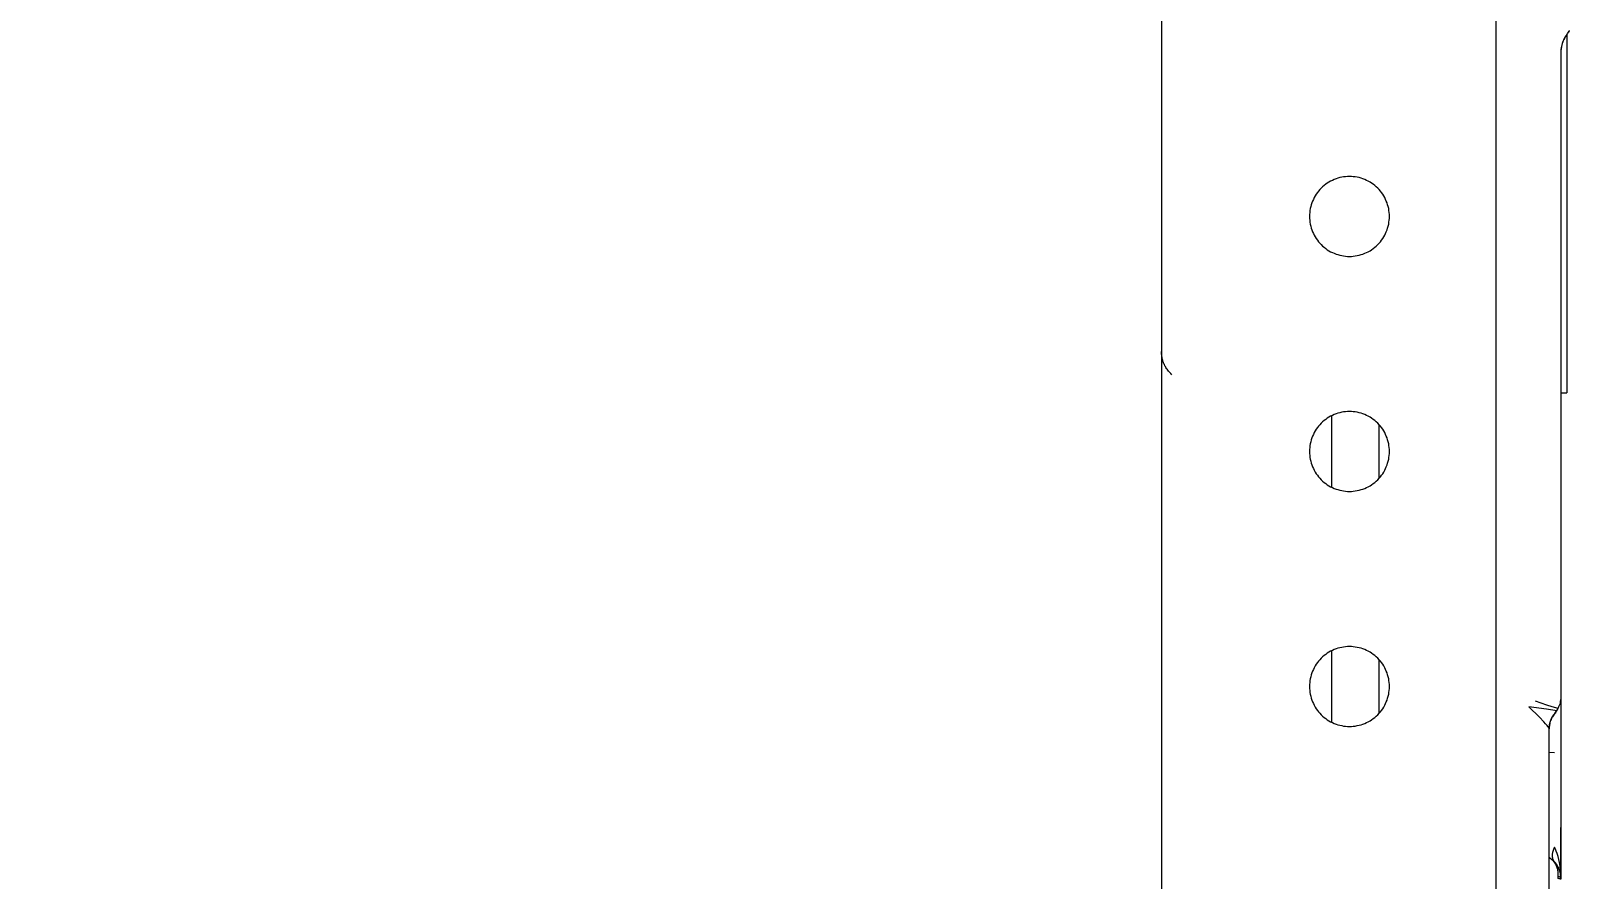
# Model space of a CAD drawing. Header units: millimetres. Extents: x -999 to 4635, y -962 to 3668.
# Drawn here: x 790.2 to 921.2, y 68.6 to 140.8 of the extents above; entities that cross this region are included whole.
import ezdxf

# ---------------------------------------------------------------- set-up
doc = ezdxf.new("R2010")
doc.units = ezdxf.units.MM
doc.layers.add('GORUNEN', color=7, linetype='Continuous', lineweight=9)
doc.layers.add('OLCU', color=4, linetype='Continuous', lineweight=9)
doc.styles.add('PI3D', font='arial.ttf')
doc.dimstyles.new('PF_MM', dxfattribs={"dimtxt": 40, "dimasz": 32, "dimexe": 24, "dimexo": 20, "dimgap": 14, "dimtad": 1, "dimdec": 1, "dimtxsty": 'PI3D', "dimcen": 2.5, "dimclrd": 4, "dimclre": 4, "dimclrt": 3, "dimazin": 3, "dimtfac": 1, "dimtmove": 0, "dimatfit": 3})

msp = doc.modelspace()

# ---------------------------------------------------------------- linework, layer by layer
at = {"layer": 'GORUNEN'}
for points in [[(886.5, 2515), (886.5, 35)], [(915, 35), (915, 329.5)], [(921, 140.46), (920.93, 140.37), (920.89, 140.31), (920.85, 140.25), (920.81, 140.17), (920.76, 140.08), (920.72, 139.99), (920.68, 139.89), (920.64, 139.8), (920.61, 139.7), (920.58, 139.6), (920.56, 139.5), (920.54, 139.4), (920.52, 139.3), (920.51, 139.2), (920.5, 139.1), (920.5, 139.03), (920.5, 138.96)], [(921, 140.46), (920.93, 140.37), (920.87, 140.27), (920.81, 140.16), (920.75, 140.05), (920.7, 139.94), (920.66, 139.83), (920.62, 139.72), (920.58, 139.6), (920.56, 139.48), (920.53, 139.37), (920.52, 139.25), (920.51, 139.13), (920.5, 139.05), (920.5, 138.96)], [(921, 140.46), (920.93, 140.36), (920.86, 140.26), (920.8, 140.15), (920.74, 140.04), (920.69, 139.93), (920.65, 139.81), (920.61, 139.69), (920.58, 139.57), (920.55, 139.45), (920.53, 139.33), (920.51, 139.21), (920.5, 139.08)], [(921, 140.46), (921.05, 140.53), (921.09, 140.6), (921.14, 140.67)], [(921, 140.46), (921, 110)], [(921, 140.46), (921, 140.46)], [(921.21, 140.81), (921.21, 140.81), (921.21, 140.81), (921.21, 140.8), (921.2, 140.79), (921.2, 140.78), (921.19, 140.77), (921.18, 140.74), (921.17, 140.72), (921.14, 140.66)], [(921.21, 140.8), (921.17, 140.71)], [(921.21, 140.79), (921.17, 140.71)], [(921.17, 140.71), (921.19, 140.76)], [(920.5, 138.96), (920.5, 84.22)], [(920.5, 138.96), (920.5, 138.96)], [(920.53, 139.31), (920.52, 139.29)], [(920.54, 139.42), (920.53, 139.33)], [(920.53, 139.32), (920.53, 139.32)], [(920.53, 139.32), (920.53, 139.32)], [(920.53, 139.32), (920.53, 139.32)], [(920.53, 139.32), (920.53, 139.32)], [(920.53, 139.31), (920.53, 139.31)], [(902.5, 128.4), (902.33, 128.4), (902.17, 128.38), (902, 128.36), (901.84, 128.33), (901.68, 128.3), (901.51, 128.25), (901.36, 128.2), (901.2, 128.14), (901.05, 128.07), (900.9, 128), (900.75, 127.92), (900.61, 127.83), (900.48, 127.73), (900.34, 127.63), (900.22, 127.52), (900.1, 127.4), (899.98, 127.28), (899.87, 127.16), (899.77, 127.03), (899.67, 126.89), (899.58, 126.75), (899.5, 126.6), (899.43, 126.45), (899.36, 126.3), (899.3, 126.15), (899.25, 125.99), (899.2, 125.83), (899.17, 125.66), (899.14, 125.5), (899.12, 125.33), (899.11, 125.17), (899.1, 125)], [(905.9, 125), (905.9, 125.17), (905.88, 125.33), (905.86, 125.5), (905.84, 125.66), (905.8, 125.83), (905.75, 125.99), (905.7, 126.15), (905.64, 126.3), (905.57, 126.45), (905.5, 126.6), (905.42, 126.75), (905.33, 126.89), (905.23, 127.03), (905.13, 127.16), (905.02, 127.28), (904.91, 127.4), (904.78, 127.52), (904.66, 127.63), (904.53, 127.73), (904.39, 127.83), (904.25, 127.92), (904.1, 128), (903.95, 128.07), (903.8, 128.14), (903.65, 128.2), (903.49, 128.25), (903.33, 128.3), (903.16, 128.33), (903, 128.36), (902.83, 128.38), (902.67, 128.4), (902.5, 128.4)], [(899.1, 125), (899.11, 124.83), (899.12, 124.67), (899.14, 124.5), (899.17, 124.34), (899.2, 124.17), (899.25, 124.01), (899.3, 123.85), (899.36, 123.7), (899.43, 123.55), (899.5, 123.4), (899.58, 123.25), (899.67, 123.11), (899.77, 122.97), (899.87, 122.84), (899.98, 122.72), (900.1, 122.6), (900.22, 122.48), (900.34, 122.37), (900.48, 122.27), (900.61, 122.17), (900.75, 122.08), (900.9, 122), (901.05, 121.93), (901.2, 121.86), (901.36, 121.8), (901.51, 121.75), (901.68, 121.7), (901.84, 121.67), (902, 121.64), (902.17, 121.62), (902.33, 121.6), (902.5, 121.6)], [(902.5, 121.6), (902.67, 121.6), (902.83, 121.62), (903, 121.64), (903.16, 121.67), (903.33, 121.7), (903.49, 121.75), (903.65, 121.8), (903.8, 121.86), (903.95, 121.93), (904.1, 122), (904.25, 122.08), (904.39, 122.17), (904.53, 122.27), (904.66, 122.37), (904.78, 122.48), (904.91, 122.6), (905.02, 122.72), (905.13, 122.84), (905.23, 122.97), (905.33, 123.11), (905.42, 123.25), (905.5, 123.4), (905.57, 123.55), (905.64, 123.7), (905.7, 123.85), (905.75, 124.01), (905.8, 124.17), (905.84, 124.34), (905.86, 124.5), (905.88, 124.67), (905.9, 124.83), (905.9, 125)], [(887.37, 111.53), (887.28, 111.62), (887.2, 111.71), (887.14, 111.77), (887.09, 111.84), (887.03, 111.91), (886.98, 111.99), (886.93, 112.07), (886.88, 112.14), (886.83, 112.22), (886.79, 112.3), (886.75, 112.39), (886.71, 112.47), (886.68, 112.55), (886.65, 112.64), (886.62, 112.73), (886.59, 112.82), (886.57, 112.9), (886.55, 112.99), (886.54, 113.08), (886.52, 113.17), (886.51, 113.27), (886.51, 113.36), (886.5, 113.44), (886.5, 113.52)], [(920.5, 110), (921, 110)], [(920.5, 110), (920.5, 87)], [(902.5, 108.4), (902.33, 108.4), (902.17, 108.38), (902, 108.36), (901.84, 108.33), (901.68, 108.3), (901.51, 108.25), (901.36, 108.2), (901.2, 108.14), (901.05, 108.07), (900.9, 108), (900.75, 107.92), (900.61, 107.83), (900.48, 107.73), (900.34, 107.63), (900.22, 107.52), (900.1, 107.4), (899.98, 107.28), (899.87, 107.16), (899.77, 107.03), (899.67, 106.89), (899.58, 106.75), (899.5, 106.6), (899.43, 106.45), (899.36, 106.3), (899.3, 106.15), (899.25, 105.99), (899.2, 105.83), (899.17, 105.66), (899.14, 105.5), (899.12, 105.33), (899.11, 105.17), (899.1, 105)], [(901, 101.95), (901, 108.05)], [(905.9, 105), (905.9, 105.17), (905.88, 105.33), (905.86, 105.5), (905.84, 105.66), (905.8, 105.83), (905.75, 105.99), (905.7, 106.15), (905.64, 106.3), (905.57, 106.45), (905.5, 106.6), (905.42, 106.75), (905.33, 106.89), (905.23, 107.03), (905.13, 107.16), (905.02, 107.28), (904.91, 107.4), (904.78, 107.52), (904.66, 107.63), (904.53, 107.73), (904.39, 107.83), (904.25, 107.92), (904.1, 108), (903.95, 108.07), (903.8, 108.14), (903.65, 108.2), (903.49, 108.25), (903.33, 108.3), (903.16, 108.33), (903, 108.36), (902.83, 108.38), (902.67, 108.4), (902.5, 108.4)], [(905, 107.3), (905, 102.7)], [(899.1, 105), (899.11, 104.83), (899.12, 104.67), (899.14, 104.5), (899.17, 104.34), (899.2, 104.17), (899.25, 104.01), (899.3, 103.85), (899.36, 103.7), (899.43, 103.55), (899.5, 103.4), (899.58, 103.25), (899.67, 103.11), (899.77, 102.97), (899.87, 102.84), (899.98, 102.72), (900.1, 102.6), (900.22, 102.48), (900.34, 102.37), (900.48, 102.27), (900.61, 102.17), (900.75, 102.08), (900.9, 102), (901.05, 101.93), (901.2, 101.86), (901.36, 101.8), (901.51, 101.75), (901.68, 101.7), (901.84, 101.67), (902, 101.64), (902.17, 101.62), (902.33, 101.6), (902.5, 101.6)], [(902.5, 101.6), (902.67, 101.6), (902.83, 101.62), (903, 101.64), (903.16, 101.67), (903.33, 101.7), (903.49, 101.75), (903.65, 101.8), (903.8, 101.86), (903.95, 101.93), (904.1, 102), (904.25, 102.08), (904.39, 102.17), (904.53, 102.27), (904.66, 102.37), (904.78, 102.48), (904.91, 102.6), (905.02, 102.72), (905.13, 102.84), (905.23, 102.97), (905.33, 103.11), (905.42, 103.25), (905.5, 103.4), (905.57, 103.55), (905.64, 103.7), (905.7, 103.85), (905.75, 104.01), (905.8, 104.17), (905.84, 104.34), (905.86, 104.5), (905.88, 104.67), (905.9, 104.83), (905.9, 105)], [(920.5, 92.82), (920.5, 84.33)], [(886.5, 89.38), (886.5, 89.38)], [(902.5, 88.4), (902.33, 88.4), (902.17, 88.38), (902, 88.36), (901.84, 88.33), (901.68, 88.3), (901.51, 88.25), (901.36, 88.2), (901.2, 88.14), (901.05, 88.07), (900.9, 88), (900.75, 87.92), (900.61, 87.83), (900.48, 87.73), (900.34, 87.63), (900.22, 87.52), (900.1, 87.4), (899.98, 87.28), (899.87, 87.16), (899.77, 87.03), (899.67, 86.89), (899.58, 86.75), (899.5, 86.6), (899.43, 86.45), (899.36, 86.3), (899.3, 86.15), (899.25, 85.99), (899.2, 85.83), (899.17, 85.66), (899.14, 85.5), (899.12, 85.33), (899.11, 85.17), (899.1, 85)], [(901, 81.95), (901, 88.05)], [(905.9, 85), (905.9, 85.17), (905.88, 85.33), (905.86, 85.5), (905.84, 85.66), (905.8, 85.83), (905.75, 85.99), (905.7, 86.15), (905.64, 86.3), (905.57, 86.45), (905.5, 86.6), (905.42, 86.75), (905.33, 86.89), (905.23, 87.03), (905.13, 87.16), (905.02, 87.28), (904.91, 87.4), (904.78, 87.52), (904.66, 87.63), (904.53, 87.73), (904.39, 87.83), (904.25, 87.92), (904.1, 88), (903.95, 88.07), (903.8, 88.14), (903.65, 88.2), (903.49, 88.25), (903.33, 88.3), (903.16, 88.33), (903, 88.36), (902.83, 88.38), (902.67, 88.4), (902.5, 88.4)], [(905, 87.3), (905, 82.7)], [(899.1, 85), (899.11, 84.83), (899.12, 84.67), (899.14, 84.5), (899.17, 84.34), (899.2, 84.17), (899.25, 84.01), (899.3, 83.85), (899.36, 83.7), (899.43, 83.55), (899.5, 83.4), (899.58, 83.25), (899.67, 83.11), (899.77, 82.97), (899.87, 82.84), (899.98, 82.72), (900.1, 82.6), (900.22, 82.48), (900.34, 82.37), (900.48, 82.27), (900.61, 82.17), (900.75, 82.08), (900.9, 82), (901.05, 81.93), (901.2, 81.86), (901.36, 81.8), (901.51, 81.75), (901.68, 81.7), (901.84, 81.67), (902, 81.64), (902.17, 81.62), (902.33, 81.6), (902.5, 81.6)], [(902.5, 81.6), (902.67, 81.6), (902.83, 81.62), (903, 81.64), (903.16, 81.67), (903.33, 81.7), (903.49, 81.75), (903.65, 81.8), (903.8, 81.86), (903.95, 81.93), (904.1, 82), (904.25, 82.08), (904.39, 82.17), (904.53, 82.27), (904.66, 82.37), (904.78, 82.48), (904.91, 82.6), (905.02, 82.72), (905.13, 82.84), (905.23, 82.97), (905.33, 83.11), (905.42, 83.25), (905.5, 83.4), (905.57, 83.55), (905.64, 83.7), (905.7, 83.85), (905.75, 84.01), (905.8, 84.17), (905.84, 84.34), (905.86, 84.5), (905.88, 84.67), (905.9, 84.83), (905.9, 85)], [(920.5, 84.22), (920.5, 84.1), (920.49, 83.98), (920.47, 83.86), (920.45, 83.74), (920.43, 83.62), (920.4, 83.5), (920.36, 83.39), (920.31, 83.27), (920.28, 83.2), (920.25, 83.14)], [(920.5, 84.34), (920.5, 84.34)], [(920.5, 84.22), (920.5, 79.34)], [(919.5, 81.4), (919.5, 81.4), (919.5, 81.41), (919.5, 81.41), (919.5, 81.41), (919.5, 81.41), (919.5, 81.42), (919.5, 81.42), (919.5, 81.42), (919.5, 81.43), (919.49, 81.43), (919.49, 81.44), (919.49, 81.44), (919.49, 81.45), (919.48, 81.46), (919.47, 81.47), (919.46, 81.49), (919.44, 81.52), (919.42, 81.55), (919.38, 81.61), (919.32, 81.69), (919.19, 81.83), (919.05, 81.99), (918.68, 82.38), (917.78, 83.27)], [(920.15, 82.94), (919.27, 83.07), (917.78, 83.27)], [(920.25, 83.14), (920.16, 83.16), (920.06, 83.18), (919.75, 83.27), (919.3, 83.42), (918.35, 83.74)], [(919.5, 81.4), (919.5, 81.5), (919.51, 81.59), (919.52, 81.68), (919.54, 81.78), (919.56, 81.87), (919.58, 81.97), (919.61, 82.06), (919.65, 82.15), (919.69, 82.24), (919.73, 82.33), (919.78, 82.41), (919.83, 82.5), (919.88, 82.58), (919.94, 82.64), (919.99, 82.71)], [(919.95, 82.65), (919.89, 82.58), (919.84, 82.51), (919.79, 82.43), (919.74, 82.35), (919.7, 82.27), (919.66, 82.18), (919.63, 82.1), (919.6, 82.01), (919.57, 81.92), (919.55, 81.83), (919.53, 81.74), (919.52, 81.65), (919.51, 81.56), (919.5, 81.48), (919.5, 81.4)], [(920.07, 82.82), (920.01, 82.74), (919.98, 82.7), (919.95, 82.65)], [(919.95, 82.65), (919.99, 82.71)], [(919.99, 82.71), (920.05, 82.79), (920.1, 82.86), (920.15, 82.94)], [(920.15, 82.94), (920.18, 83), (920.22, 83.07), (920.25, 83.14)], [(920.25, 83.13), (920.21, 83.05), (920.18, 83), (920.16, 82.96)], [(919.5, 33.9), (919.5, 81.4)], [(919.59, 81.97), (919.61, 82.05), (919.64, 82.13), (919.67, 82.21), (919.71, 82.28), (919.75, 82.36), (919.79, 82.43)], [(919.95, 79.37), (919.5, 79.38)], [(920.5, 79.34), (920.5, 75.95)], [(920.5, 75.95), (920.5, 68.7)], [(920.5, 68.7), (920.5, 73)], [(919.95, 71.33), (919.91, 71.23), (919.87, 71.13), (919.84, 71.04), (919.81, 70.96), (919.79, 70.88), (919.78, 70.81), (919.77, 70.75), (919.77, 70.68), (919.77, 70.63), (919.77, 70.58), (919.77, 70.54), (919.77, 70.49), (919.78, 70.45), (919.78, 70.41), (919.79, 70.37), (919.8, 70.34), (919.81, 70.31), (919.82, 70.28), (919.84, 70.25), (919.85, 70.22), (919.87, 70.19), (919.88, 70.17), (919.9, 70.14), (919.92, 70.12), (919.93, 70.1), (919.95, 70.08)], [(920.5, 68.7), (920.49, 69.04), (920.47, 69.38), (920.43, 69.72), (920.38, 70.02), (920.32, 70.28), (920.26, 70.54), (920.18, 70.78), (920.1, 71), (920.03, 71.17), (919.95, 71.33)], [(919.5, 70.43), (919.56, 70.4), (919.59, 70.38), (919.63, 70.36)], [(920.5, 68.7), (920.5, 68.79), (920.49, 68.87), (920.48, 68.96), (920.47, 69.04), (920.46, 69.13), (920.44, 69.21), (920.41, 69.29), (920.39, 69.35), (920.37, 69.4), (920.36, 69.45), (920.33, 69.52), (920.29, 69.6), (920.25, 69.67), (920.21, 69.73), (920.17, 69.8), (920.12, 69.87), (920.07, 69.94), (920.03, 70), (919.98, 70.05), (919.92, 70.11), (919.87, 70.16), (919.81, 70.21), (919.75, 70.26), (919.69, 70.31), (919.64, 70.34), (919.6, 70.37), (919.55, 70.41), (919.5, 70.43)], [(920.27, 68.83), (920.28, 68.92), (920.28, 69.01), (920.27, 69.09), (920.27, 69.18), (920.26, 69.26), (920.24, 69.34), (920.23, 69.42), (920.21, 69.5), (920.18, 69.57), (920.16, 69.65), (920.13, 69.72), (920.09, 69.79), (920.06, 69.86), (920.02, 69.92), (919.98, 69.99), (919.94, 70.05), (919.89, 70.11), (919.84, 70.16), (919.79, 70.21), (919.74, 70.26), (919.69, 70.31), (919.64, 70.34), (919.59, 70.38), (919.55, 70.4), (919.5, 70.43)], [(919.5, 70.43), (919.5, 70.43)], [(919.5, 70.43), (919.55, 70.4), (919.58, 70.39), (919.61, 70.37)], [(919.5, 70.43), (919.5, 70.43)], [(920.27, 69.64), (920.22, 69.72), (920.17, 69.81), (920.11, 69.89), (920.06, 69.96), (920.01, 70.02), (919.96, 70.07), (919.92, 70.11), (919.88, 70.15)], [(919.88, 70.15), (919.95, 70.08)], [(920.5, 68.7), (920.5, 68.78), (920.5, 68.85), (920.49, 68.93), (920.48, 69.01), (920.46, 69.08), (920.45, 69.15), (920.43, 69.23), (920.41, 69.3), (920.39, 69.37), (920.36, 69.44), (920.33, 69.51), (920.3, 69.58)], [(920.5, 68.7), (920.5, 68.78), (920.5, 68.85), (920.49, 68.93), (920.48, 69.01), (920.46, 69.08), (920.45, 69.15), (920.43, 69.23), (920.41, 69.3), (920.39, 69.37), (920.36, 69.44), (920.33, 69.51), (920.3, 69.58)], [(920.38, 69.39), (920.37, 69.43)], [(920.5, 68.76), (920.5, 68.85), (920.49, 68.94), (920.47, 69.03), (920.46, 69.12), (920.44, 69.21), (920.41, 69.3), (920.39, 69.36), (920.37, 69.43)], [(920.5, 68.76), (920.5, 68.85), (920.49, 68.91), (920.48, 68.97), (920.47, 69.04), (920.46, 69.11), (920.44, 69.19), (920.42, 69.27), (920.4, 69.34), (920.38, 69.38), (920.37, 69.43)], [(920.26, 68.65), (920.27, 68.83)], [(920.5, 68.6), (920.5, 68.6), (920.5, 68.6), (920.5, 68.6), (920.5, 68.6), (920.5, 68.6), (920.5, 68.6), (920.5, 68.6), (920.5, 68.61), (920.5, 68.61), (920.5, 68.61), (920.5, 68.61), (920.5, 68.61), (920.5, 68.61), (920.5, 68.61), (920.5, 68.61), (920.5, 68.61), (920.5, 68.61), (920.5, 68.61), (920.5, 68.61), (920.5, 68.61), (920.5, 68.61), (920.5, 68.61), (920.5, 68.61), (920.5, 68.61), (920.5, 68.61), (920.5, 68.61), (920.5, 68.61), (920.49, 68.61), (920.49, 68.61), (920.49, 68.61), (920.49, 68.61), (920.49, 68.61), (920.48, 68.62), (920.48, 68.62), (920.48, 68.62), (920.47, 68.62), (920.46, 68.62), (920.45, 68.62), (920.43, 68.63), (920.4, 68.63), (920.34, 68.64), (920.26, 68.65)], [(920.5, 68.7), (920.5, 68.7), (920.5, 68.71), (920.5, 68.71), (920.5, 68.71), (920.5, 68.71), (920.5, 68.71), (920.5, 68.72), (920.5, 68.72), (920.5, 68.72), (920.5, 68.72), (920.49, 68.73), (920.49, 68.73), (920.49, 68.73), (920.49, 68.73), (920.49, 68.73), (920.49, 68.74), (920.49, 68.74), (920.48, 68.74), (920.48, 68.74), (920.48, 68.75), (920.48, 68.75), (920.47, 68.75), (920.47, 68.76), (920.46, 68.76), (920.46, 68.76), (920.45, 68.77), (920.45, 68.77), (920.44, 68.77), (920.43, 68.78), (920.42, 68.79), (920.4, 68.79), (920.38, 68.8), (920.37, 68.81), (920.34, 68.81), (920.31, 68.82), (920.29, 68.83), (920.27, 68.83)], [(920.5, 68.7), (920.5, 68.76)], [(920.5, 68.7), (920.5, 68.71)], [(920.5, 68.7), (920.5, 68.6)], [(920.5, 68.6), (920.5, 68.7)]]:
    msp.add_lwpolyline(points, dxfattribs=at)

# ---------------------------------------------------------------- dimensions: what is measured, and where the dimension line sits
at = {"layer": 'OLCU'}
msp.add_linear_dim(base=(719.51, 0), p1=(879.51, 0), p2=(879.51, 3067.12), angle=90, dimstyle='PF_MM', dxfattribs=at).render()

doc.saveas('drawing.dxf')
